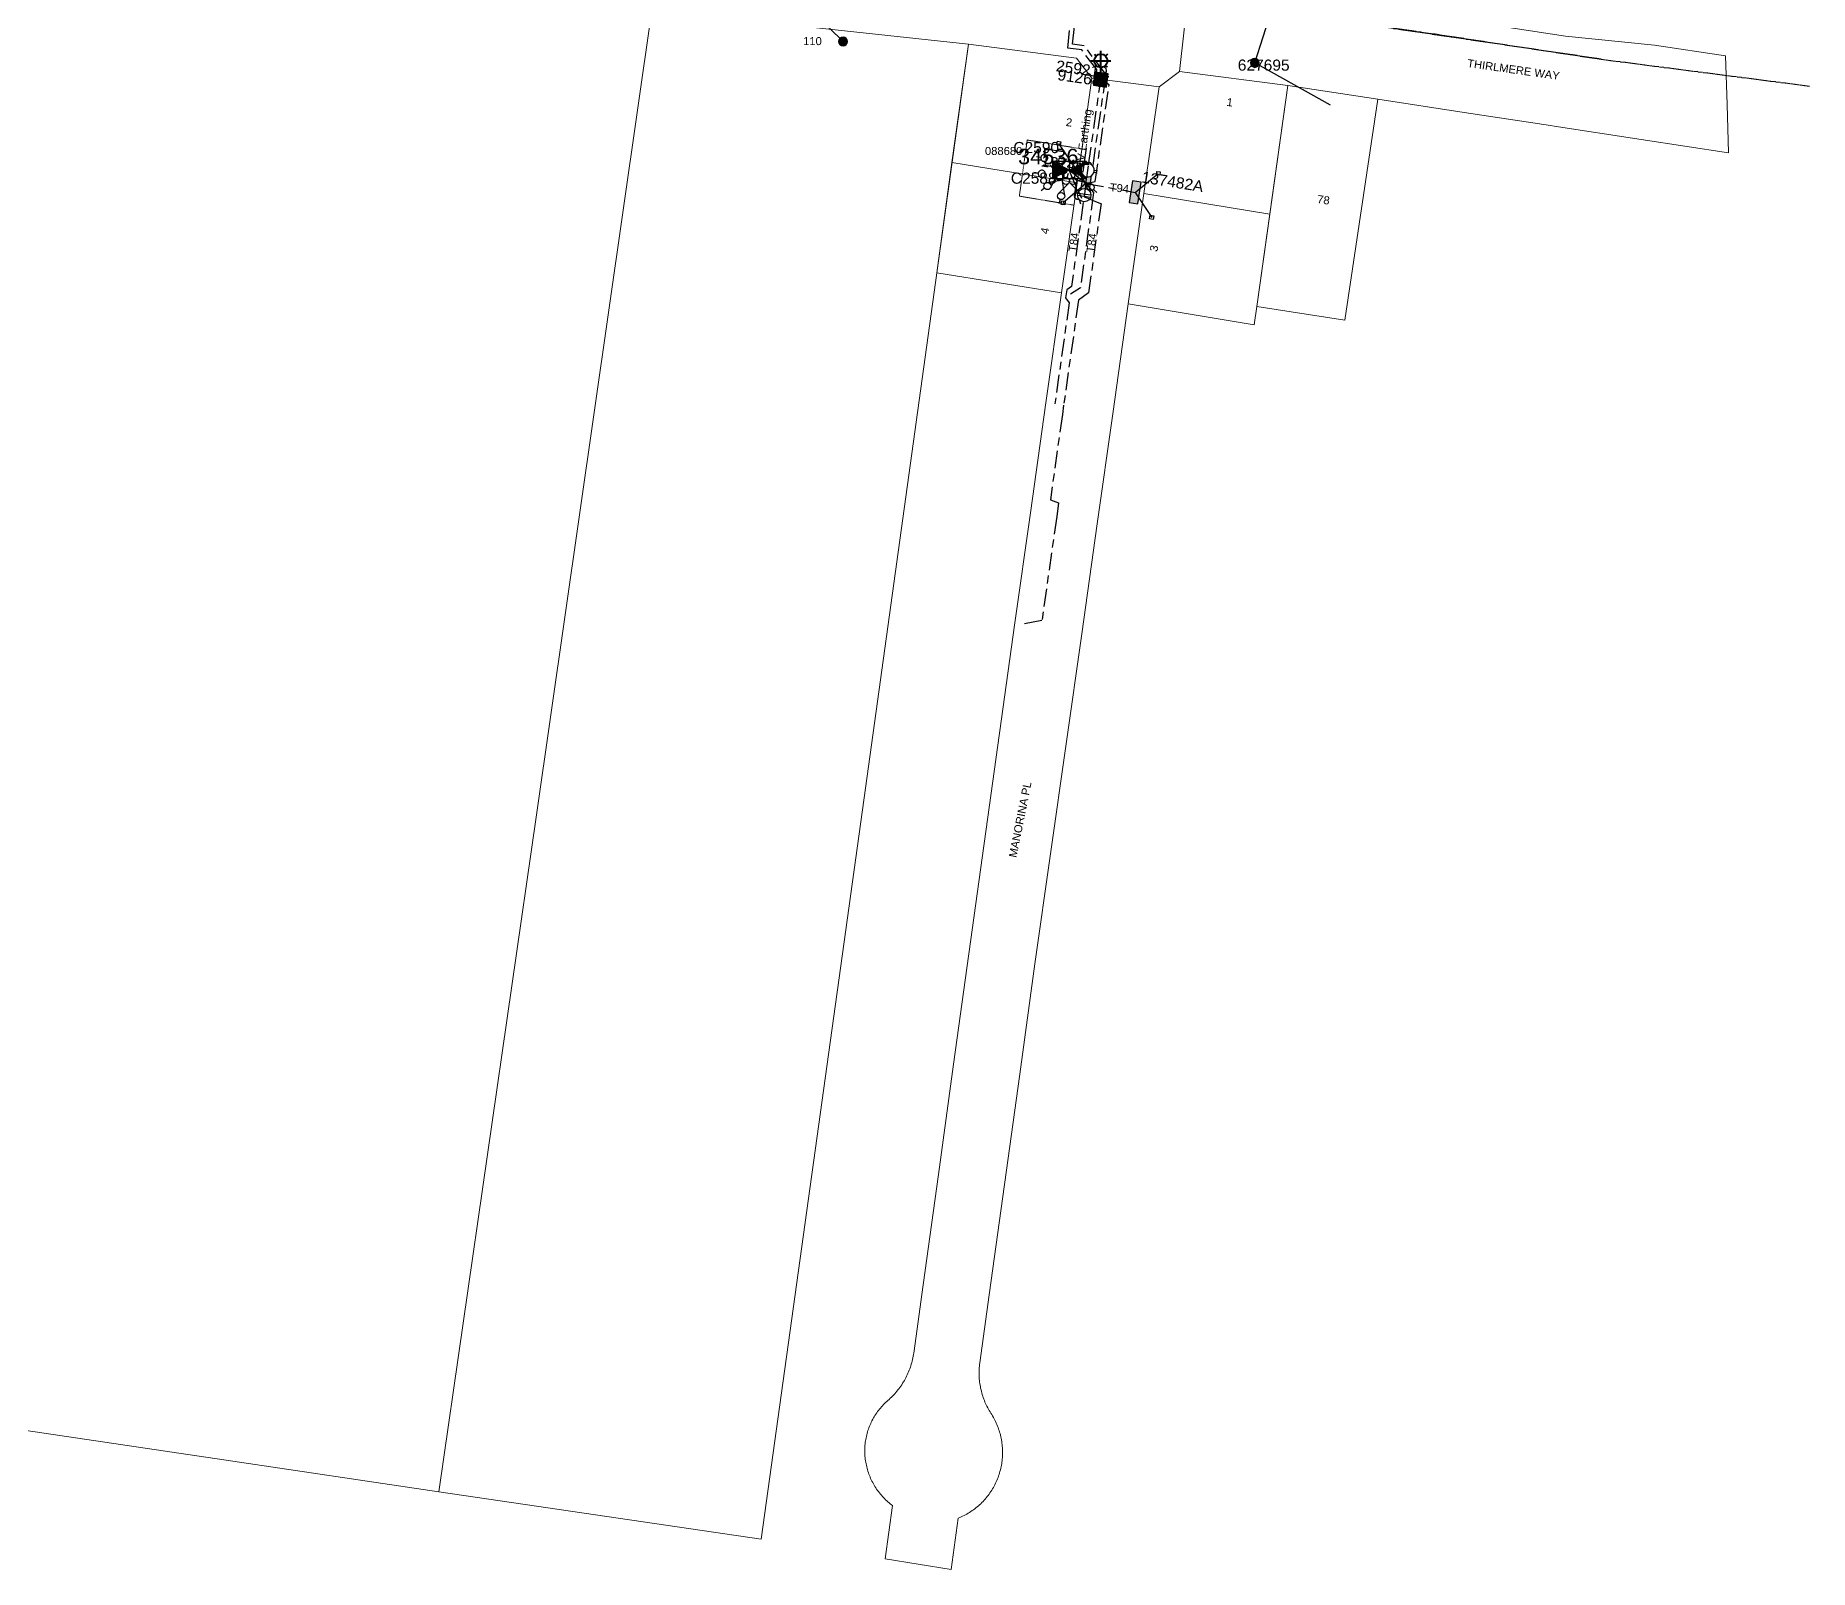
# Model space of a CAD drawing. Header units: metres. Extents: x 276563 to 554027, y 6210407 to 12421560.
# Drawn here: x 276962 to 277361, y 6210407.1 to 6210752 of the extents above; entities that cross this region are included whole.
import ezdxf
from ezdxf.enums import TextEntityAlignment as Align

# ---------------------------------------------------------------- set-up
doc = ezdxf.new("R2010")
doc.units = ezdxf.units.M
for name, pattern in [('Cable Exist OH', [1, 1, 0]), ('Cable Exist UG', [8.2, 4, -1.2, 1.8, -1.2]), ('HIDDEN', [0.375, 0.25, -0.125]), ('HIDDEN2', [0.1875, 0.125, -0.0625])]:
    doc.linetypes.add(name, pattern=pattern)
doc.layers.get('0').update_dxf_attribs({"color": 6})
for name, color, linetype, lineweight in [('Cadastre Land Parcels_SP_EXT', 9, 'Continuous', 5), ('Cadastre Other Property_SP_EXT', 9, 'HIDDEN', 5), ('Cadastre Roads_SP_EXT', 9, 'Continuous', 5)]:
    doc.layers.add(name, color=color, linetype=linetype, lineweight=lineweight)
for name, color, linetype in [('Equip_HV_EXT', 7, 'Continuous'), ('Equip_LV_EXT', 7, 'Continuous'), ('Equip_SP_SL_EXT', 7, 'Continuous'), ('Mains_HV_EXT', 7, 'Continuous'), ('Mains_LV_EXT', 7, 'Continuous'), ('Mains_LV_SL_EXT', 7, 'Continuous'), ('Mains_SL_EXT', 7, 'Continuous'), ('OH_Details_SP_MISC', 7, 'Continuous'), ('Services_SP_EXT', 7, 'Continuous'), ('Sub_SP_EXT', 7, 'Continuous'), ('SupportsOH_SP_TR_HV_LV_SL_EXT', 7, 'Continuous'), ('SupportsUG_SP_LV_EXT', 7, 'Continuous'), ('SupportsUG_SP_LV_SL_EXT', 7, 'Continuous')]:
    doc.layers.add(name, color=color, linetype=linetype)
doc.styles.add('COLUMN_LABEL', font='arial.ttf')
doc.styles.add('iecARIAL', font='arial.ttf', dxfattribs={"height": 2})
doc.styles.add('POLE_LABEL', font='arial.ttf')
doc.styles.get("Standard").update_dxf_attribs({"font": 'arial.ttf'})
doc.styles.add('SWITCH_LABEL', font='arial.ttf', dxfattribs={"height": 2.5})
doc.linetypes.add('Cable E UG', pattern='A,6,-0.5,["E",Standard,S=1.7,R=0,X=0.5,Y=-1],-2.9', length=9.4)

# ---------------------------------------------------------------- blocks, each defined once
blk = doc.blocks.new('SUB_PADMOUNT_EXT')
for points in [[(0, 0), (-3.84, 1.92), (-3.84, -1.92)], [(0, 0), (3.84, 1.92), (3.84, -1.92)]]:
    blk.add_hatch(color=256).paths.add_polyline_path(points)
for p, q in [((3.84, 1.92), (-3.84, -1.92)), ((-3.84, 1.92), (3.84, -1.92))]:
    blk.add_line(p, q)
blk.add_lwpolyline([(-3.84, -1.92), (3.84, -1.92), (3.84, 1.92), (-3.84, 1.92)], close=True)
for tag, height, flags, p in [('STREET_CODE', 0.2, 9, (1.5, 0)), ('ASSET_NUM', 3.5, 8, (2, 2)), ('CONSTRUCTED_VOLTAGE', 0.2, 9, (1.5, -0.2)), ('OPERATING_VOLTAGE', 0.2, 9, (1.5, -0.6)), ('ORIENTATION', 0.2, 9, (1.5, -0.8)), ('OWNED_BY', 0.2, 9, (1.5, -1)), ('OPERATED_BY', 0.2, 9, (1.5, -1.2)), ('SECONDARY_VOLTAGE', 0.2, 9, (1.5, -1.6)), ('STATE', 0.2, 9, (1.5, -1.8)), ('SUBSTATION_TYPE', 0.2, 9, (1.5, -2.2)), ('STREETNAME', 0.2, 9, (1.5, -3)), ('SUBURB', 0.2, 9, (1.5, -3.2)), ('Z', 0.2, 1, (1.5, -3.6)), ('NO_PHASES', 0.2, 9, (1.5, -0.4)), ('MAINTAINED_BY', 0.2, 9, (1.5, -1.4)), ('PARENT', 0.2, 9, (1.5, -2)), ('USAGE', 0.2, 9, (1.5, -2.4)), ('LEGEND', 0.2, 9, (1.5, -2.6)), ('LOCATION', 0.2, 9, (1.5, -2.8)), ('NOTES', 0.2, 9, (1.5, -3.4))]:
    blk.add_attdef(tag, text='', height=height, dxfattribs=dict(flags=flags)).set_placement(p, align=Align.MIDDLE_LEFT)
blk = doc.blocks.new('COLUMN_EXT')
blk.add_hatch(color=256).paths.add_polyline_path([(-1.49, 1.48), (-1.49, -1.49), (1.48, -1.49), (1.48, 1.48)])
blk.add_lwpolyline([(-1.49, -1.49), (1.48, -1.49), (1.48, 1.48), (-1.49, 1.48)], close=True)
for tag, height, style, flags, p in [('STRUCTURE_PLANT_NUMBER', 0.2, 'POLE_LABEL', 9, (1.81, 0.03)), ('ASSET_NUM', 2.5, 'COLUMN_LABEL', 8, (2, 2)), ('STREET_CODE', 0.2, 'COLUMN_LABEL', 9, (1.81, -0.2))]:
    blk.add_attdef(tag, text='', height=height, dxfattribs=dict(style=style, flags=flags)).set_placement(p, align=Align.MIDDLE_LEFT)
at = {"flags": 1}
blk.add_attdef('Z', (1.81, -2.35), '', height=0.2, dxfattribs=at)
at = {"flags": 9}
for tag, p in [('COLUMN_TYPE', (1.81, -0.4)), ('OWNED_BY', (1.81, -0.6)), ('STATE', (1.81, -0.8)), ('USAGE', (1.81, -1)), ('STREETNAME', (1.81, -1.6)), ('SUBURB', (1.81, -1.8)), ('LEGEND', (1.81, -1.2)), ('LOCATION', (1.81, -1.4)), ('NOTES', (1.81, -2))]:
    blk.add_attdef(tag, text='', height=0.2, dxfattribs=at).set_placement(p, align=Align.MIDDLE_LEFT)
blk = doc.blocks.new('PILLAR_EXT')
blk.add_hatch(color=256).paths.add_polyline_path([(-2.475, 0.99), (-2.475, -0.99), (2.475, -0.99), (2.475, 0.99)])
blk.add_lwpolyline([(-2.475, -0.99), (2.475, -0.99), (2.475, 0.99), (-2.475, 0.99)], close=True)
at = {"style": 'iecARIAL', "flags": 8}
blk.add_attdef('ASSET_NUM', (1.5, 3.5), '', height=2.5, dxfattribs=at)
for tag, p, flags in [('OWNED_BY', (0, -0.2), 9), ('STATE', (0, -0.4), 9), ('SUPPORT_TYPE', (0, -0.6), 9), ('STREETNAME', (0, -1.8), 9), ('SUBURB', (0, -2), 1), ('USAGE', (0, -0.8), 9), ('LEGEND', (0, -1), 9), ('LOCATION', (0, -1.2), 9), ('NOTES', (0, -1.4), 9), ('PARENT', (0, -1.6), 9)]:
    blk.add_attdef(tag, p, '', height=0.2, dxfattribs=dict(flags=flags))
blk = doc.blocks.new('SL_LANTERN_EXT')
at = {"lineweight": 40}
for p, q in [((-2.25, 4.22), (2.25, 4.22)), ((-1.46, 5.68), (-1.06, 5.28)), ((0, 1.97), (0, 6.47)), ((1.46, 5.68), (1.06, 5.28)), ((-1.46, 2.76), (-1.06, 3.16)), ((0, 0), (0, 2.72)), ((1.46, 2.76), (1.06, 3.16))]:
    blk.add_line(p, q, dxfattribs=at)
blk.add_circle((0, 4.22), 1.5, dxfattribs=at)
at = {"style": 'iecARIAL', "flags": 8}
blk.add_attdef('ASSET_NUM', (1.5, 1.5), '', height=2.5, dxfattribs=at)
for tag, p, height, flags in [('OPERATING_VOLTAGE', (0.98, -1.65), 0.2, 9), ('ORIENTATION', (0.98, -1.85), 0.2, 9), ('OWNED_BY', (0.98, -2.05), 0.2, 9), ('STATE', (0.98, -2.25), 0.2, 9), ('CONSTRUCTED_VOLTAGE', (0.98, -0.65), 0.2, 9), ('CONTROL_TYPE', (0.98, -0.85), 0.2, 9), ('LANTERN_PURPOSE', (0.98, -1.05), 0.2, 9), ('LANTERN_TYPE', (0.98, -1.25), 0.2, 9), ('NO_PHASES', (0.98, -1.45), 0.2, 9), ('USAGE', (0.98, -2.45), 0.2, 9), ('CEXIST', (0.98, -2.65), 0.2, 9), ('CNEW', (0.98, -2.85), 0.2, 9), ('CNUMBER', (0.98, -3.05), 0.2, 9), ('CREMOVE', (0.98, -3.25), 0.2, 9), ('CREPLACE', (0.98, -3.45), 0.2, 9), ('LKINGHEIGHT', (0.98, -3.65), 0.2, 9), ('LBRACKET', (0.98, -3.85), 0.2, 9), ('LBRACKETVOCAB', (0.98, -4.05), 0.2, 9), ('LNUMBER', (2.18, -3.25), 2.5, 8), ('LCATEGORY', (0.98, -4.25), 0.2, 9), ('LCHARGE1', (0.98, -4.45), 0.2, 9), ('LCHARGE1PERCENT', (0.98, -4.65), 0.2, 9), ('LCHARGE2', (0.98, -4.85), 0.2, 9), ('LCHARGE2PERCENT', (0.98, -5.05), 0.2, 9), ('LCHARGE3', (0.98, -5.25), 0.2, 9), ('LCHARGE3PERCENT', (0.98, -5.45), 0.2, 9), ('LEXIST', (0.98, -5.65), 0.2, 9), ('LLAMP', (0.98, -5.85), 0.2, 9), ('LLAMPVOCAB', (0.98, -6.05), 0.2, 9), ('LMAST', (0.98, -6.25), 0.2, 9), ('LMASTVOCAB', (0.98, -6.45), 0.2, 9), ('LNEW', (0.98, -6.65), 0.2, 9), ('LANTNUMBER', (0.98, -6.85), 0.2, 9), ('LOUTREACH', (0.98, -7.25), 0.2, 9), ('LOUTREACHVOCAB', (0.98, -7.45), 0.2, 9), ('LRATECODE', (0.98, -7.65), 0.2, 9), ('LREMOVE', (0.98, -7.85), 0.2, 9), ('LREPLACE', (0.98, -8.05), 0.2, 9), ('STREETNAME', (0.98, -9.25), 0.2, 9), ('SUBURB', (0.98, -9.45), 0.2, 1), ('LTYPE', (0.98, -8.25), 0.2, 9), ('LTYPEVOCAB', (0.98, -8.45), 0.2, 9), ('LEGEND', (0.98, -8.65), 0.2, 9), ('LOCATION', (0.98, -8.85), 0.2, 9), ('NOTES', (0.98, -9.05), 0.2, 9)]:
    blk.add_attdef(tag, p, '', height=height, dxfattribs=dict(flags=flags))
blk = doc.blocks.new('CCP_EXT')
blk.add_wipeout([(0, 0.57), (0.57, 0), (0, -0.57), (-0.57, 0)])
blk.add_lwpolyline([(-0.57, 0), (0, 0.57), (0.57, 0), (0, -0.57), (-0.57, 0)])
at = {"flags": 1}
blk.add_attdef('Z', (0, 0), '', height=0.2, dxfattribs=at)
at = {"flags": 9}
for tag, p in [('CCP_TYPE', (0, 0)), ('CONSTRUCTED_VOLTAGE', (0, -0.2)), ('OPERATING_VOLTAGE', (0, -0.6)), ('ORIENTATION', (0, -0.8)), ('OWNED_BY', (0, -1)), ('STATE', (0, -1.8)), ('NO_PHASES', (0, -0.4)), ('USAGE', (0, -1.2)), ('LEGEND', (0, -1.4)), ('LIFE_SUPPORT', (0, -1.6)), ('NOTES', (0, -2))]:
    blk.add_attdef(tag, text='', height=0.2, dxfattribs=at).set_placement(p, align=Align.MIDDLE_LEFT)
blk = doc.blocks.new('POLE_EXT')
blk.add_hatch(color=256).paths.add_polyline_path([(-1, 0, 1), (1, 0, 1)])
blk.add_lwpolyline([(-1, 0, 1), (1, 0, 1)], format="xyb", close=True)
for tag, height, flags, p in [('pNumber', 2.5, 8, (-17.84, 2.07)), ('OWNED_BY', 0.2, 9, (1.35, -0.4)), ('SPECIAL_USE', 0.2, 9, (1.35, -0.8)), ('STATE', 0.2, 9, (1.35, -1)), ('cLV', 0.2, 9, (1.35, -1.4)), ('hDepth', 0.2, 9, (1.35, -1.6)), ('hDia', 0.2, 9, (1.35, -1.8)), ('cHV', 0.2, 9, (1.35, -2)), ('cLinedev', 0.2, 9, (1.35, -3.4)), ('pExisting', 0.2, 9, (1.35, -3.8)), ('PARENT', 0.2, 9, (1.35, -0.6)), ('USAGE', 0.2, 9, (1.35, -1.2)), ('LBRACKET', 0.2, 9, (1.35, -2.2)), ('LExisting', 0.2, 9, (1.35, -2.4)), ('LANTNUMBER', 0.2, 9, (1.35, -2.6)), ('LOther', 0.2, 9, (1.35, -2.8)), ('LRemove', 0.2, 9, (1.35, -3)), ('LEGEND', 0.2, 9, (1.35, -3.2)), ('LOCATION', 0.2, 9, (1.35, -3.6)), ('PFNUMBER', 0.2, 9, (1.35, -4)), ('pFooting', 0.2, 9, (1.35, -4.4)), ('pNew', 0.2, 9, (1.35, -4.6)), ('pRelocate', 0.2, 9, (1.35, -5)), ('pRemove', 0.2, 9, (1.35, -5.2)), ('pReplace', 0.2, 9, (1.35, -5.4)), ('pStay', 0.2, 9, (1.35, -5.6)), ('pType', 0.2, 9, (1.35, -5.8)), ('cspan', 0.2, 9, (1.35, -6)), ('STREETNAME', 0.2, 9, (1.35, -6.2)), ('SUBURB', 0.2, 9, (1.35, -6.4)), ('OPERATED_BY', 0.2, 9, (1.36, -7.01)), ('NEWPFNUMBER', 0.2, 9, (1.35, -4.2)), ('NOTES', 0.2, 9, (1.35, -6.6)), ('MAINTAINED_BY', 0.2, 9, (1.36, -6.81))]:
    blk.add_attdef(tag, text='', height=height, dxfattribs=dict(flags=flags)).set_placement(p, align=Align.MIDDLE_LEFT)
at = {"style": 'POLE_LABEL'}
for tag, height, flags, p in [('STRUCTURE_PLANT_NUMBER', 0.2, 9, (1.35, 0.03)), ('ASSET_NUM', 2.5, 8, (2, 2)), ('STREET_CODE', 0.2, 9, (1.35, -0.2))]:
    blk.add_attdef(tag, text='', height=height, dxfattribs=dict(at, flags=flags)).set_placement(p, align=Align.MIDDLE_LEFT)
at = {"flags": 1}
blk.add_attdef('Z', (1.35, -7.33), '', height=0.2, dxfattribs=at)
blk = doc.blocks.new('LV_UG_DFUSE_CLOSED_EXT')
for points in [[(1, 0), (0, 0)], [(5.04, 0.73), (2.16, -0.72)], [(5.05, -0.71), (2.16, 0.72)], [(6.2, 0.01), (7.2, 0.01)]]:
    blk.add_lwpolyline(points)
for centre in [(1.8, 0), (5.4, 0.01)]:
    blk.add_circle(centre, 0.8)
at = {"flags": 9}
for tag, p in [('ACTUAL_STATUS', (0, 0)), ('CONSTRUCTED_VOLTAGE', (0, -0.2)), ('OPERATING_VOLTAGE', (0, -0.6)), ('ORIENTATION', (0, -0.8)), ('STATE', (0, -1)), ('SWITCH_TYPE', (0, -1.2)), ('NO_PHASES', (0, -0.4)), ('USAGE', (0, -1.4)), ('NOTES', (0, -1.6))]:
    blk.add_attdef(tag, text='', height=0.2, dxfattribs=at).set_placement(p, align=Align.MIDDLE_LEFT)
at = {"flags": 1}
blk.add_attdef('Z', (0, 0), '', height=0.2, dxfattribs=at)
blk = doc.blocks.new('LV_UG_LINKS_CLOSED_EXT')
blk.add_wipeout([(-1.06, 1.06), (-1.18, 0.92), (-1.29, 0.76), (-1.37, 0.59), (-1.43, 0.42), (-1.48, 0.23), (-1.49, 0.05), (-1.49, -0.14), (-1.46, -0.33), (-1.41, -0.51), (-1.33, -0.68), (-1.24, -0.84), (-1.12, -0.99), (-0.99, -1.12), (-0.84, -1.24), (-0.68, -1.33), (-0.51, -1.41), (-0.33, -1.46), (-0.14, -1.49), (0.05, -1.49), (0.23, -1.48), (0.42, -1.43), (0.59, -1.37), (0.76, -1.29), (0.92, -1.18), (1.06, -1.06), (1.18, -0.92), (1.29, -0.76), (1.37, -0.59), (1.43, -0.42), (1.48, -0.23), (1.49, -0.05), (1.49, 0.14), (1.46, 0.33), (1.41, 0.51), (1.33, 0.68), (1.24, 0.84), (1.12, 0.99), (0.99, 1.12), (0.84, 1.24), (0.68, 1.33), (0.51, 1.41), (0.33, 1.46), (0.14, 1.49), (-0.05, 1.49), (-0.23, 1.48), (-0.42, 1.43), (-0.59, 1.37), (-0.76, 1.29), (-0.92, 1.18)])
for p, q in [((-0.25, -1.48), (-0.25, 1.48)), ((0.25, -1.48), (0.25, 1.48))]:
    blk.add_line(p, q)
blk.add_circle((0, 0), 1.5)
at = {"flags": 9}
for tag, p in [('ACTUAL_STATUS', (0, 0)), ('CONSTRUCTED_VOLTAGE', (0, -0.2)), ('OPERATING_VOLTAGE', (0, -0.6)), ('ORIENTATION', (0, -0.8)), ('STATE', (0, -1)), ('SWITCH_TYPE', (0, -1.2)), ('NO_PHASES', (0, -0.4)), ('USAGE', (0, -1.4)), ('NOTES', (0, -1.6))]:
    blk.add_attdef(tag, text='', height=0.2, dxfattribs=at).set_placement(p, align=Align.MIDDLE_LEFT)
at = {"flags": 1}
blk.add_attdef('Z', (0, 0), '', height=0.2, dxfattribs=at)
blk = doc.blocks.new('LV_UG_LINKS_OPEN_EXT')
for p, q in [((-0.25, 1.47), (-0.25, 2.22)), ((0.25, 1.47), (0.25, 2.22)), ((-0.25, -1.47), (-0.25, -2.22)), ((0.25, -1.47), (0.25, -2.22))]:
    blk.add_line(p, q)
at = {"flags": 9}
for tag, p in [('ACTUAL_STATUS', (0, 0)), ('CONSTRUCTED_VOLTAGE', (0, -0.2)), ('OPERATING_VOLTAGE', (0, -0.6)), ('ORIENTATION', (0, -0.8)), ('STATE', (0, -1)), ('SWITCH_TYPE', (0, -1.2)), ('NO_PHASES', (0, -0.4)), ('USAGE', (0, -1.4)), ('NOTES', (0, -1.6))]:
    blk.add_attdef(tag, text='', height=0.2, dxfattribs=at).set_placement(p, align=Align.MIDDLE_LEFT)
at = {"flags": 1}
blk.add_attdef('Z', (0, 0), '', height=0.2, dxfattribs=at)
blk.add_wipeout([(-0.25, 1.47), (-0.43, 1.43), (-0.61, 1.36), (-0.77, 1.28), (-0.93, 1.17), (-1.07, 1.05), (-1.19, 0.9), (-1.29, 0.75), (-1.38, 0.58), (-1.44, 0.4), (-1.48, 0.22), (-1.49, 0.03), (-1.49, -0.16), (-1.45, -0.34), (-1.4, -0.52), (-1.32, -0.69), (-1.23, -0.85), (-1.11, -1), (-0.98, -1.13), (-0.83, -1.24), (-0.66, -1.34), (-0.49, -1.41), (-0.31, -1.46), (-0.13, -1.49), (0.06, -1.49), (0.25, -1.47), (0.43, -1.43), (0.61, -1.36), (0.77, -1.28), (0.93, -1.17), (1.07, -1.05), (1.19, -0.9), (1.29, -0.75), (1.38, -0.58), (1.44, -0.4), (1.48, -0.22), (1.49, -0.03), (1.49, 0.16), (1.45, 0.34), (1.4, 0.52), (1.32, 0.69), (1.23, 0.85), (1.11, 1), (0.98, 1.13), (0.83, 1.24), (0.66, 1.34), (0.49, 1.41), (0.31, 1.46), (0.13, 1.49), (-0.06, 1.49)])
blk.add_lwpolyline([(0, -1.49, 1), (0, 1.49, 1)], format="xyb", close=True)
blk = doc.blocks.new('SWG_HOLEC_SU_EXT')
blk.add_line((1.8, -2), (5.8, -2))
for points in [[(1, 0), (0, 0)], [(6.6, 0), (7.6, 0)]]:
    blk.add_lwpolyline(points)
for points in [[(1.8, -0.8, 1), (1.8, 0.8, 1)], [(5.8, -0.8, 1), (5.8, 0.8, 1)]]:
    blk.add_lwpolyline(points, format="xyb", close=True)
at = {"style": 'SWITCH_LABEL', "flags": 8}
blk.add_attdef('ASSET_NUM', text='', height=2.5, rotation=179.9544, dxfattribs=at).set_placement((-2.4, 0), align=Align.MIDDLE_LEFT)
at = {"flags": 1}
blk.add_attdef('Z', (0, 0), '', height=0.2, dxfattribs=at)
at = {"flags": 9}
for tag, p in [('ACTUAL_STATUS', (0, -0.4)), ('CONSTRUCTED_VOLTAGE', (0, -0.6)), ('OPERATING_VOLTAGE', (0, -1)), ('ORIENTATION', (0, -1.2)), ('OWNED_BY', (0, -1.4)), ('STATE', (0, -1.8)), ('SWITCH_TYPE', (0, -2)), ('STREETNAME', (0, -2.6)), ('SUBURB', (0, -2.8)), ('NO_PHASES', (0, -0.8)), ('PARENT', (0, -1.6)), ('USAGE', (0, -2.2)), ('LOCATION', (0, -2.4)), ('NOTES', (0, -3))]:
    blk.add_attdef(tag, text='', height=0.2, dxfattribs=at).set_placement(p, align=Align.MIDDLE_LEFT)
at = {"style": 'SWITCH_LABEL', "flags": 9}
blk.add_attdef('STREET_CODE', text='', height=0.2, dxfattribs=at).set_placement((0, -0.2), align=Align.MIDDLE_LEFT)

msp = doc.modelspace()

# ---------------------------------------------------------------- linework, layer by layer
at = {"layer": 'Cadastre Land Parcels_SP_EXT', "linetype": 'Continuous'}
for points in [[(277100.65, 6210757.69), (276950.27, 6210773.74), (276934.34, 6210667.68), (276914.84, 6210538.46), (276908.6, 6210496.98), (276901.06, 6210447.03), (276944.21, 6210440.66), (277004.41, 6210431.75), (277052.77, 6210424.59), (277074.6, 6210576.28), (277100.65, 6210757.69)], [(277120.95, 6210755.51), (277100.65, 6210757.69), (277074.6, 6210576.28), (277052.77, 6210424.59), (277066.5, 6210422.57), (277125.21, 6210413.89), (277147.98, 6210577.88), (277171.81, 6210750.06), (277120.95, 6210755.51)], [(277199.59, 6210742.43), (277196.13, 6210746.91), (277171.81, 6210750.06), (277168.12, 6210723.42), (277196.26, 6210718.85), (277199.59, 6210742.43)], [(277243.63, 6210740.76), (277219.3, 6210743.91), (277214.71, 6210740.48), (277211.31, 6210716.52), (277239.58, 6210711.84), (277243.63, 6210740.76)], [(277263.91, 6210737.66), (277243.63, 6210740.76), (277236.67, 6210691.08), (277256.48, 6210688.01), (277263.91, 6210737.66)], [(277196.26, 6210718.85), (277168.12, 6210723.42), (277164.69, 6210698.61), (277192.76, 6210694.12), (277196.26, 6210718.85)], [(277236.67, 6210691.08), (277239.58, 6210711.84), (277211.31, 6210716.52), (277207.79, 6210691.64), (277236.09, 6210686.96), (277236.67, 6210691.08)]]:
    msp.add_lwpolyline(points, close=True, dxfattribs=at)
at = {"layer": 'Cadastre Roads_SP_EXT', "linetype": 'Continuous'}
msp.add_lwpolyline([(277342.42, 6210736.53), (277342.06, 6210747.46), (277326.12, 6210749.85), (277306.07, 6210751.87), (277286.9, 6210754.77), (277267.01, 6210757.79), (277246.85, 6210760.76), (277246.44, 6210760.81), (277221.45, 6210763.41), (277219.3, 6210743.91), (277243.63, 6210740.76), (277263.91, 6210737.66), (277283.28, 6210734.73), (277302.72, 6210731.76), (277303.55, 6210731.64), (277323.1, 6210728.62), (277342.78, 6210725.6), (277342.42, 6210736.53)], close=True, dxfattribs=at)
at = {"layer": 'Mains_HV_EXT', "linetype": 'Cable Exist OH'}
msp.add_lwpolyline([(277314.13, 6210746.68), (277239.96, 6210757.58), (277205.13, 6210761.26)], dxfattribs=at)
at = {"layer": 'Mains_SL_EXT', "linetype": 'Cable Exist OH'}
msp.add_lwpolyline([(277239.96, 6210757.58), (277276.8, 6210752.35), (277314.13, 6210746.68), (277360.98, 6210740.64)], dxfattribs=at)
at = {"layer": 'OH_Details_SP_MISC', "color": 7, "linetype": 'Continuous', "flags": 128}
msp.add_lwpolyline([(277124.74, 6210769.15), (277143.64, 6210750.66)], dxfattribs=at)
at = {"layer": 'Services_SP_EXT'}
msp.add_lwpolyline([(277253.27, 6210736.35), (277236.23, 6210745.85), (277239.96, 6210757.58)], dxfattribs=at)

# ---------------------------------------------------------------- block references
at = {"layer": 'Equip_SP_SL_EXT'}
ref = msp.add_blockref('SL_LANTERN_EXT', (277201.61, 6210742.1), dxfattribs=at)
ref.add_attrib('ASSET_NUM', '259219', dxfattribs={"layer": '0', "height": 2.5, "rotation": 351.944, "style": 'iecARIAL'}).set_placement((277203.11, 6210743.6), align=Align.MIDDLE_RIGHT)
at = {"layer": 'Sub_SP_EXT'}
ref = msp.add_blockref('SUB_PADMOUNT_EXT', (277194.58, 6210721.75), dxfattribs=at)
ref.add_attrib('ASSET_NUM', '34536', dxfattribs={"layer": '0', "height": 3.5}).set_placement((277196.58, 6210722), align=Align.BOTTOM_RIGHT)
at = {"layer": 'SupportsOH_SP_TR_HV_LV_SL_EXT'}
msp.add_blockref('POLE_EXT', (277143.64, 6210750.66), dxfattribs=at)
ref = msp.add_blockref('POLE_EXT', (277236.23, 6210745.85), dxfattribs=at)
ref.add_attrib('ASSET_NUM', '627695', dxfattribs={"layer": '0', "height": 2.5, "rotation": 359.9748, "style": 'POLE_LABEL'}).set_placement((277238.23, 6210746.6), align=Align.TOP_CENTER)
at = {"layer": 'SupportsUG_SP_LV_EXT'}
ref = msp.add_blockref('PILLAR_EXT', (277198.25, 6210718.74), dxfattribs=dict(at, rotation=82.24834300032943))
ref.add_attrib('ASSET_NUM', '137482', dxfattribs={"layer": '0', "height": 2.5, "rotation": 352.1859, "style": 'iecARIAL'}).set_placement((277199.75, 6210722.24), align=Align.MIDDLE_RIGHT)
ref = msp.add_blockref('PILLAR_EXT', (277209.34, 6210716.73), dxfattribs=dict(at, rotation=261.3119179359348))
ref.add_attrib('ASSET_NUM', '137482A', dxfattribs={"layer": '0', "height": 2.5, "rotation": 350.94, "style": 'iecARIAL'}).set_placement((277210.84, 6210720.23), align=Align.MIDDLE_LEFT)
at = {"layer": 'SupportsUG_SP_LV_SL_EXT'}
ref = msp.add_blockref('COLUMN_EXT', (277201.61, 6210742.1), dxfattribs=dict(at, rotation=261.94402449372))
ref.add_attrib('ASSET_NUM', '912687', dxfattribs={"layer": '0', "height": 2.5, "rotation": 351.944, "style": 'COLUMN_LABEL'}).set_placement((277203.61, 6210742.85), align=Align.TOP_RIGHT)

# ---------------------------------------------------------------- texts
at = {"layer": 'Cadastre Land Parcels_SP_EXT'}
msp.add_text('110', height=1.8, dxfattribs=at).set_placement((277134.66, 6210749.85))
for s, rotation, p in [('1', 352.7256, (277229.8, 6210736.2)), ('2', 352.7248, (277193.66, 6210731.68)), ('78', 351.6164, (277250.17, 6210714.38)), ('4', 78.711, (277189.76, 6210707.25)), ('3', 78.7108, (277214.3, 6210703.29))]:
    msp.add_text(s, height=1.8, rotation=rotation, dxfattribs=at).set_placement(p)
at = {"layer": 'Cadastre Other Property_SP_EXT'}
msp.add_text('088680', height=1.8, dxfattribs=at).set_placement((277175.55, 6210725.15))
at = {"layer": 'Cadastre Roads_SP_EXT'}
for s, rotation, p in [('THIRLMERE WAY', 352.0003, (277283.91, 6210744.93)), ('MANORINA PL', 78.7114, (277182.64, 6210567.05))]:
    msp.add_text(s, height=1.8, rotation=rotation, dxfattribs=at).set_placement(p)
at = {"layer": 'Mains_LV_EXT'}
for s, rotation, p in [('T94', 354.5461, (277203.53, 6210717.01)), ('T84', 81.9451, (277196.1, 6210703.25)), ('T84', 81.9626, (277200.12, 6210703.1))]:
    msp.add_text(s, height=1.8, rotation=rotation, dxfattribs=at).set_placement(p)

# ---------------------------------------------------------------- next in the draw order: block references
at = {"layer": 'Services_SP_EXT'}
for p, rotation in [((277192.16, 6210727.76), 304.2483430796291), ((277214.53, 6210721.01), 219.4947612596991), ((277193.12, 6210714.39), 40.2483430231919), ((277213.05, 6210711.12), 123.4947617108447)]:
    msp.add_blockref('CCP_EXT', p, dxfattribs=dict(at, rotation=rotation))

# ---------------------------------------------------------------- next in the draw order: linework, layer by layer
at = {"layer": 'Cadastre Other Property_SP_EXT', "linetype": 'HIDDEN2'}
msp.add_lwpolyline([(277185.06, 6210728.52), (277183.28, 6210715.89), (277195.57, 6210713.85), (277196.26, 6210718.85), (277197.34, 6210726.51), (277185.06, 6210728.52)], close=True, dxfattribs=at)
at = {"layer": 'Cadastre Roads_SP_EXT', "linetype": 'Continuous'}
msp.add_lwpolyline([(277169.55, 6210418.66), (277169.88, 6210418.8), (277170.2, 6210418.94), (277170.53, 6210419.09), (277170.85, 6210419.24), (277171.16, 6210419.41), (277171.47, 6210419.58), (277171.78, 6210419.76), (277172.08, 6210419.94), (277172.38, 6210420.13), (277172.68, 6210420.33), (277172.97, 6210420.54), (277173.25, 6210420.75), (277173.53, 6210420.97), (277173.81, 6210421.19), (277174.08, 6210421.42), (277174.34, 6210421.66), (277174.6, 6210421.9), (277174.86, 6210422.15), (277175.11, 6210422.41), (277175.35, 6210422.67), (277175.59, 6210422.93), (277175.82, 6210423.2), (277176.04, 6210423.48), (277176.26, 6210423.76), (277176.47, 6210424.04), (277176.68, 6210424.33), (277176.88, 6210424.63), (277177.07, 6210424.93), (277177.26, 6210425.23), (277177.44, 6210425.54), (277177.61, 6210425.85), (277177.77, 6210426.17), (277177.93, 6210426.49), (277178.08, 6210426.81), (277178.22, 6210427.14), (277178.36, 6210427.47), (277178.49, 6210427.8), (277178.61, 6210428.13), (277178.72, 6210428.47), (277178.83, 6210428.81), (277178.93, 6210429.16), (277179.02, 6210429.5), (277179.1, 6210429.85), (277179.18, 6210430.2), (277179.25, 6210430.55), (277179.31, 6210430.9), (277179.36, 6210431.26), (277179.4, 6210431.61), (277179.44, 6210431.97), (277179.47, 6210432.32), (277179.49, 6210432.68), (277179.5, 6210433.04), (277179.5, 6210433.4), (277179.5, 6210433.76), (277179.49, 6210434.11), (277179.47, 6210434.47), (277179.44, 6210434.83), (277179.41, 6210435.19), (277179.36, 6210435.54), (277179.31, 6210435.9), (277179.25, 6210436.25), (277179.19, 6210436.61), (277179.11, 6210436.96), (277179.03, 6210437.31), (277178.94, 6210437.65), (277178.84, 6210438), (277178.73, 6210438.34), (277178.62, 6210438.68), (277178.5, 6210439.02), (277178.37, 6210439.36), (277178.24, 6210439.69), (277178.09, 6210440.02), (277177.94, 6210440.35), (277177.79, 6210440.67), (277177.62, 6210440.99), (277177.45, 6210441.31), (277177.27, 6210441.62), (277177.09, 6210441.93), (277176.9, 6210442.23), (277176.7, 6210442.53), (277176.52, 6210442.84), (277176.34, 6210443.15), (277176.17, 6210443.47), (277176, 6210443.79), (277175.85, 6210444.11), (277175.69, 6210444.43), (277175.55, 6210444.76), (277175.41, 6210445.1), (277175.28, 6210445.43), (277175.16, 6210445.77), (277175.05, 6210446.11), (277174.94, 6210446.45), (277174.84, 6210446.8), (277174.74, 6210447.14), (277174.66, 6210447.49), (277174.58, 6210447.84), (277174.51, 6210448.19), (277174.45, 6210448.55), (277174.39, 6210448.9), (277174.35, 6210449.25), (277174.3, 6210449.61), (277174.27, 6210449.97), (277174.25, 6210450.33), (277174.23, 6210450.68), (277174.22, 6210451.04), (277174.22, 6210451.4), (277174.23, 6210451.76), (277174.24, 6210452.11), (277174.26, 6210452.47), (277174.29, 6210452.83), (277174.33, 6210453.18), (277174.38, 6210453.54), (277176.49, 6210468.85), (277179.92, 6210493.66), (277183.36, 6210518.47), (277186.8, 6210543.27), (277190.3, 6210568), (277193.8, 6210592.73), (277197.3, 6210617.46), (277200.8, 6210642.18), (277204.29, 6210666.91), (277207.79, 6210691.64), (277211.31, 6210716.52), (277214.71, 6210740.48), (277199.59, 6210742.43), (277196.26, 6210718.85), (277192.76, 6210694.12), (277189.26, 6210669.39), (277185.76, 6210644.66), (277182.26, 6210619.94), (277178.81, 6210595.15), (277175.38, 6210570.34), (277171.94, 6210545.53), (277168.51, 6210520.71), (277165.08, 6210495.9), (277161.65, 6210471.09), (277159.53, 6210455.78), (277159.48, 6210455.42), (277159.42, 6210455.06), (277159.35, 6210454.7), (277159.27, 6210454.34), (277159.18, 6210453.98), (277159.09, 6210453.63), (277158.99, 6210453.28), (277158.89, 6210452.93), (277158.77, 6210452.58), (277158.65, 6210452.23), (277158.52, 6210451.89), (277158.38, 6210451.55), (277158.24, 6210451.21), (277158.09, 6210450.88), (277157.93, 6210450.55), (277157.77, 6210450.22), (277157.6, 6210449.9), (277157.42, 6210449.58), (277157.23, 6210449.27), (277157.04, 6210448.96), (277156.84, 6210448.65), (277156.64, 6210448.35), (277156.43, 6210448.05), (277156.21, 6210447.76), (277155.99, 6210447.47), (277155.76, 6210447.18), (277155.52, 6210446.9), (277155.28, 6210446.63), (277155.03, 6210446.36), (277154.78, 6210446.1), (277154.52, 6210445.84), (277154.26, 6210445.59), (277153.99, 6210445.34), (277153.71, 6210445.11), (277153.46, 6210444.88), (277153.2, 6210444.65), (277152.96, 6210444.41), (277152.72, 6210444.17), (277152.48, 6210443.92), (277152.25, 6210443.67), (277152.03, 6210443.41), (277151.81, 6210443.15), (277151.6, 6210442.88), (277151.4, 6210442.6), (277151.2, 6210442.32), (277151.01, 6210442.04), (277150.82, 6210441.75), (277150.64, 6210441.46), (277150.47, 6210441.17), (277150.3, 6210440.87), (277150.14, 6210440.56), (277149.99, 6210440.26), (277149.85, 6210439.95), (277149.71, 6210439.63), (277149.58, 6210439.31), (277149.46, 6210438.99), (277149.34, 6210438.67), (277149.24, 6210438.35), (277149.13, 6210438.02), (277149.04, 6210437.69), (277148.96, 6210437.35), (277148.88, 6210437.02), (277148.81, 6210436.68), (277148.74, 6210436.35), (277148.69, 6210436.01), (277148.64, 6210435.67), (277148.6, 6210435.33), (277148.57, 6210434.98), (277148.55, 6210434.64), (277148.53, 6210434.29), (277148.52, 6210433.95), (277148.52, 6210433.61), (277148.53, 6210433.26), (277148.55, 6210432.92), (277148.57, 6210432.57), (277148.6, 6210432.23), (277148.64, 6210431.89), (277148.69, 6210431.55), (277148.74, 6210431.2), (277148.81, 6210430.87), (277148.88, 6210430.53), (277148.95, 6210430.19), (277149.04, 6210429.86), (277149.13, 6210429.52), (277149.23, 6210429.19), (277149.34, 6210428.86), (277149.45, 6210428.54), (277149.58, 6210428.22), (277149.71, 6210427.9), (277149.84, 6210427.58), (277149.99, 6210427.26), (277150.14, 6210426.95), (277150.3, 6210426.65), (277150.46, 6210426.34), (277150.64, 6210426.04), (277150.81, 6210425.75), (277151, 6210425.45), (277151.19, 6210425.17), (277151.39, 6210424.88), (277151.6, 6210424.61), (277151.81, 6210424.33), (277152.02, 6210424.06), (277152.25, 6210423.8), (277152.48, 6210423.54), (277152.71, 6210423.29), (277152.95, 6210423.04), (277153.2, 6210422.79), (277153.45, 6210422.56), (277153.71, 6210422.33), (277153.97, 6210422.1), (277154.23, 6210421.88), (277154.51, 6210421.67), (277154.78, 6210421.46), (277153.12, 6210409.49), (277167.95, 6210407.1), (277169.55, 6210418.66)], close=True, dxfattribs=at)
at = {"layer": 'Services_SP_EXT'}
for points in [[(277209.34, 6210716.73), (277214.53, 6210721.01)], [(277209.34, 6210716.73), (277213.05, 6210711.12)]]:
    msp.add_lwpolyline(points, dxfattribs=at)

# ---------------------------------------------------------------- next in the draw order: block references
at = {"layer": 'Equip_LV_EXT'}
for p, rotation in [((277193.97, 6210721.33), 216.0000000683129), ((277194.34, 6210721.04), 252.000000052705), ((277194.82, 6210721.04), 287.9999999472952), ((277195.14, 6210721.29), 320.5935899760676)]:
    msp.add_blockref('LV_UG_DFUSE_CLOSED_EXT', p, dxfattribs=dict(at, rotation=rotation))

# ---------------------------------------------------------------- next in the draw order: block references
for name, p, rotation in [('LV_UG_LINKS_OPEN_EXT', (277198.65, 6210721.71), 82.24834300032943), ('LV_UG_LINKS_CLOSED_EXT', (277197.89, 6210716.12), 261.7232376186815)]:
    msp.add_blockref(name, p, dxfattribs=dict(at, rotation=rotation))

# ---------------------------------------------------------------- next in the draw order: linework, layer by layer
at = {"layer": 'Mains_HV_EXT', "linetype": 'Cable Exist UG'}
msp.add_lwpolyline([(277194.58, 6210721.75), (277194.62, 6210723.57), (277199.85, 6210722.81), (277199.85, 6210722.81), (277202.77, 6210743.15), (277197.87, 6210749.71), (277195.25, 6210750.05), (277196.69, 6210762.97), (277196.69, 6210762.97), (277203.2, 6210762.27), (277205.02, 6210761.27)], dxfattribs=at)
at = {"layer": 'Mains_HV_EXT', "linetype": 'Cable E UG'}
msp.add_lwpolyline([(277194.4, 6210721.82), (277197.61, 6210721.38), (277197.61, 6210721.38), (277198.36, 6210726.68)], dxfattribs=at)
at = {"layer": 'Mains_LV_EXT', "linetype": 'Cable Exist UG'}
for points in [[(277198.25, 6210718.74), (277198.86, 6210722.95), (277198.86, 6210722.95), (277201.37, 6210740.43), (277200.3, 6210741.07), (277200.69, 6210744.34), (277197.31, 6210748.78), (277194.15, 6210749.19), (277195.81, 6210764.07), (277204.02, 6210763.21), (277205.12, 6210761.19)], [(277198.25, 6210718.74), (277197.84, 6210715.77), (277201.65, 6210714.22), (277201.65, 6210714.22), (277198.86, 6210694.18), (277196.57, 6210692.48), (277196.57, 6210692.48), (277193.24, 6210668.88), (277192.95, 6210666.78), (277192.95, 6210666.78), (277190.25, 6210647.63), (277192.11, 6210646.9), (277191.68, 6210643.84), (277188.37, 6210620.51), (277184.21, 6210619.66)], [(277194.4, 6210721.82), (277197.64, 6210714.47), (277197.64, 6210714.47), (277195.01, 6210695.54), (277193.95, 6210694.83), (277193.64, 6210693.03), (277194.5, 6210691.93), (277191.26, 6210669.16)], [(277194.58, 6210721.75), (277198.25, 6210718.74)], [(277198.25, 6210718.74), (277209.34, 6210716.73)]]:
    msp.add_lwpolyline(points, dxfattribs=at)
at = {"layer": 'Mains_LV_SL_EXT', "linetype": 'Cable Exist UG'}
for points in [[(277198.25, 6210718.74), (277200.33, 6210719.2), (277200.33, 6210719.2), (277203.46, 6210740.91), (277201.61, 6210742.1)], [(277198.25, 6210718.74), (277199.98, 6210716.71), (277199.98, 6210716.71), (277197.01, 6210695.25), (277194.77, 6210693.83)]]:
    msp.add_lwpolyline(points, dxfattribs=at)
at = {"layer": 'Services_SP_EXT'}
for points in [[(277198.25, 6210718.74), (277192.16, 6210727.76)], [(277198.25, 6210718.74), (277193.12, 6210714.39)]]:
    msp.add_lwpolyline(points, dxfattribs=at)

# ---------------------------------------------------------------- next in the draw order: block references
at = {"layer": 'Equip_HV_EXT'}
ref = msp.add_blockref('SWG_HOLEC_SU_EXT', (277194.62, 6210723.57), dxfattribs=dict(at, rotation=171.2868329736262))
ref.add_attrib('ASSET_NUM', 'C2590', dxfattribs={"layer": '0', "height": 2.5, "style": 'SWITCH_LABEL'}).set_placement((277192.22, 6210724.82), align=Align.BOTTOM_RIGHT)
ref = msp.add_blockref('SWG_HOLEC_SU_EXT', (277194.05, 6210719.93), dxfattribs=dict(at, rotation=170.241230100809))
ref.add_attrib('ASSET_NUM', 'C2588', dxfattribs={"layer": '0', "height": 2.5, "style": 'SWITCH_LABEL'}).set_placement((277191.66, 6210721.18), align=Align.TOP_RIGHT)

# ---------------------------------------------------------------- next in the draw order: texts
at = {"layer": 'Mains_HV_EXT'}
msp.add_text('LV Earthing', height=1.8, rotation=81.9451, dxfattribs=at).set_placement((277197.74, 6210722.31))

doc.saveas('drawing.dxf')
